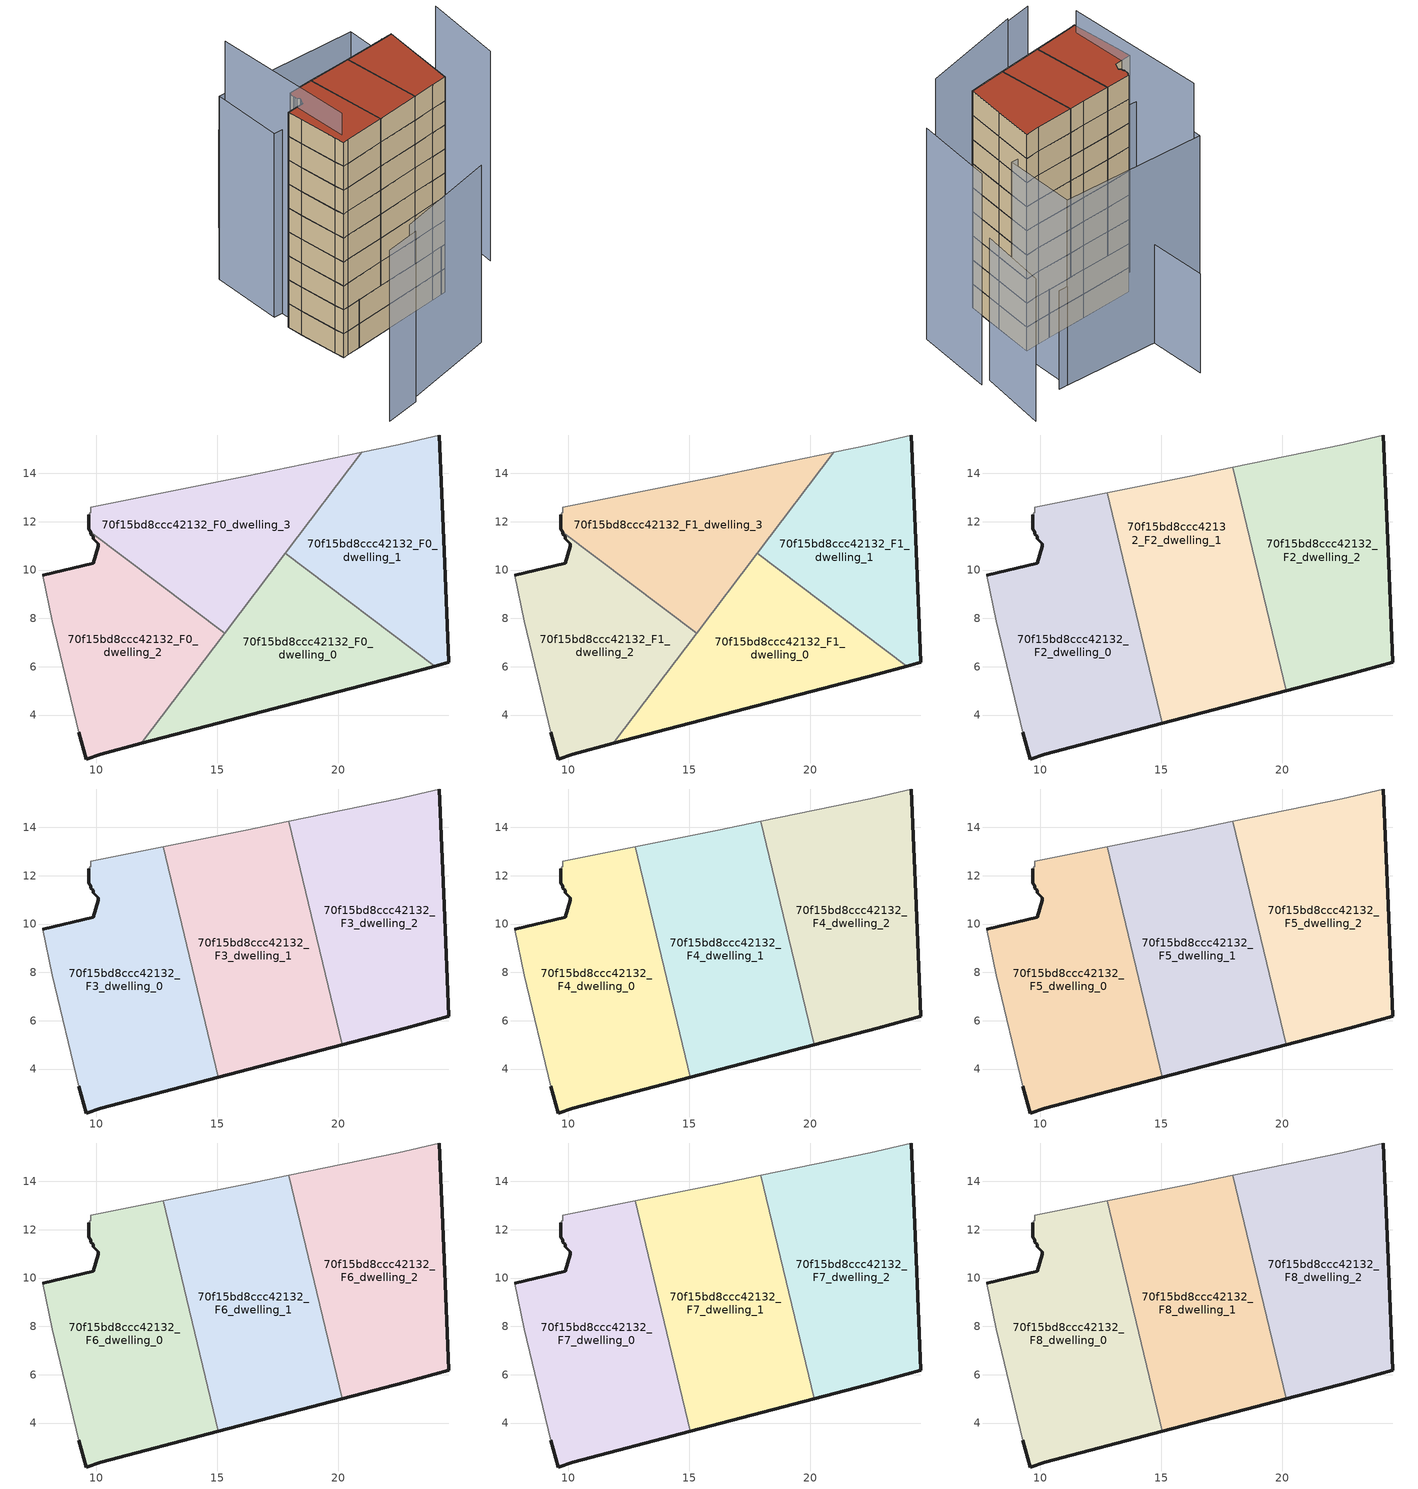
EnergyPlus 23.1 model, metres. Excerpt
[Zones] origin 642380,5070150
70f15bd8ccc42132_F0_dwelling_0
 floor ground (EU_floor_Construction): 22.78,5.68 24,6.02 17.81,10.69 11.86,2.82 z0
 wall outside (EU_wall_Construction): 24,6.02 22.78,5.68 11.86,2.82 z0:3
 wall to 70f15bd8ccc42132_F0_dwelling_1 (EU_wall_Construction): 17.81,10.69 24,6.02 z0:3
 wall to 70f15bd8ccc42132_F0_dwelling_2 (EU_wall_Construction): 11.86,2.82 15.3,7.38 z0:3
 wall to 70f15bd8ccc42132_F0_dwelling_3 (EU_wall_Construction): 15.3,7.38 17.81,10.69 z0:3
70f15bd8ccc42132_F0_dwelling_1
 floor ground (EU_floor_Construction): 24.58,6.18 24.38,10.78 24.18,15.59 22.48,15.19 20.96,14.87 17.81,10.69 24,6.02 z0
 wall outside (EU_wall_Construction): 24.18,15.59 24.38,10.78 24.58,6.18 24,6.02 z0:3
 wall adiabatic (EU_wall_Construction): 20.96,14.87 22.48,15.19 24.18,15.59 z0:3
 wall to 70f15bd8ccc42132_F0_dwelling_3 (EU_wall_Construction): 17.81,10.69 20.96,14.87 z0:3
70f15bd8ccc42132_F0_dwelling_2
 floor ground (EU_floor_Construction): 11.86,2.82 15.3,7.38 9.77,11.55 9.77,11.49 9.87,11.39 9.87,11.29 10.07,11.09 10.07,10.99 9.87,10.29 7.77,9.79 8.17,7.88 9.27,3.28 9.57,2.18 10.17,2.38 z0
 wall outside (EU_wall_Construction): 7.77,9.79 9.87,10.29 10.07,10.99 10.07,11.09 9.87,11.29 9.87,11.39 9.77,11.49 9.77,11.55 / 11.86,2.82 10.17,2.38 9.57,2.18 9.27,3.28 z0:3
 wall adiabatic (EU_wall_Construction): 9.27,3.28 8.17,7.88 7.77,9.79 z0:3
 wall to 70f15bd8ccc42132_F0_dwelling_3 (EU_wall_Construction): 9.77,11.55 15.3,7.38 z0:3
70f15bd8ccc42132_F0_dwelling_3
 floor ground (EU_floor_Construction): 15.3,7.38 20.96,14.87 16.18,13.89 9.77,12.59 9.77,12.39 9.67,12.29 9.67,11.69 9.77,11.59 9.77,11.55 z0
 wall outside (EU_wall_Construction): 9.77,11.55 9.77,11.59 9.67,11.69 9.67,12.29 z0:3
 wall adiabatic (EU_wall_Construction): 9.67,12.29 9.77,12.39 9.77,12.59 16.18,13.89 20.96,14.87 z0:3
70f15bd8ccc42132_F1_dwelling_0
 floor to 70f15bd8ccc42132_F0_dwelling_0 (EU_floor_Construction): 22.78,5.68 24,6.02 17.81,10.69 11.86,2.82 z3
 wall outside (EU_wall_Construction): 24,6.02 22.78,5.68 11.86,2.82 z3:6
 wall to 70f15bd8ccc42132_F1_dwelling_1 (EU_wall_Construction): 17.81,10.69 24,6.02 z3:6
 wall to 70f15bd8ccc42132_F1_dwelling_2 (EU_wall_Construction): 11.86,2.82 15.3,7.38 z3:6
 wall to 70f15bd8ccc42132_F1_dwelling_3 (EU_wall_Construction): 15.3,7.38 17.81,10.69 z3:6
70f15bd8ccc42132_F1_dwelling_1
 floor to 70f15bd8ccc42132_F0_dwelling_1 (EU_floor_Construction): 24.58,6.18 24.38,10.78 24.18,15.59 22.48,15.19 20.96,14.87 17.81,10.69 24,6.02 z3
 wall outside (EU_wall_Construction): 24.18,15.59 24.38,10.78 24.58,6.18 24,6.02 z3:6
 wall adiabatic (EU_wall_Construction): 20.96,14.87 22.48,15.19 24.18,15.59 z3:6
 wall to 70f15bd8ccc42132_F1_dwelling_3 (EU_wall_Construction): 17.81,10.69 20.96,14.87 z3:6
70f15bd8ccc42132_F1_dwelling_2
 floor to 70f15bd8ccc42132_F0_dwelling_2 (EU_floor_Construction): 11.86,2.82 15.3,7.38 9.77,11.55 9.77,11.49 9.87,11.39 9.87,11.29 10.07,11.09 10.07,10.99 9.87,10.29 7.77,9.79 8.17,7.88 9.27,3.28 9.57,2.18 10.17,2.38 z3
 wall outside (EU_wall_Construction): 7.77,9.79 9.87,10.29 10.07,10.99 10.07,11.09 9.87,11.29 9.87,11.39 9.77,11.49 9.77,11.55 / 11.86,2.82 10.17,2.38 9.57,2.18 9.27,3.28 z3:6
 wall adiabatic (EU_wall_Construction): 9.27,3.28 8.17,7.88 7.77,9.79 z3:6
 wall to 70f15bd8ccc42132_F1_dwelling_3 (EU_wall_Construction): 9.77,11.55 15.3,7.38 z3:6
70f15bd8ccc42132_F1_dwelling_3
 floor to 70f15bd8ccc42132_F0_dwelling_3 (EU_floor_Construction): 15.3,7.38 20.96,14.87 16.18,13.89 9.77,12.59 9.77,12.39 9.67,12.29 9.67,11.69 9.77,11.59 9.77,11.55 z3
 wall outside (EU_wall_Construction): 9.77,11.55 9.77,11.59 9.67,11.69 9.67,12.29 z3:6
 wall adiabatic (EU_wall_Construction): 9.67,12.29 9.77,12.39 9.77,12.59 16.18,13.89 20.96,14.87 z3:6
70f15bd8ccc42132_F2_dwelling_0
 floor to 70f15bd8ccc42132_F1_dwelling_2 (EU_floor_Construction): 11.86,2.82 14.43,6.23 13.91,8.43 9.77,11.55 9.77,11.49 9.87,11.39 9.87,11.29 10.07,11.09 10.07,10.99 9.87,10.29 7.77,9.79 8.17,7.88 9.27,3.28 9.57,2.18 10.17,2.38 z6
 floor to 70f15bd8ccc42132_F1_dwelling_0 (EU_floor_Construction): 15.05,3.66 14.43,6.23 11.86,2.82 z6
 floor to 70f15bd8ccc42132_F1_dwelling_3 (EU_floor_Construction): 13.91,8.43 12.77,13.2 9.77,12.59 9.77,12.39 9.67,12.29 9.67,11.69 9.77,11.59 9.77,11.55 z6
 wall outside (EU_wall_Construction): 7.77,9.79 9.87,10.29 10.07,10.99 10.07,11.09 9.87,11.29 9.87,11.39 9.77,11.49 9.77,11.59 9.67,11.69 9.67,12.29 / 15.05,3.66 10.17,2.38 9.57,2.18 9.27,3.28 z6:9
 wall adiabatic (EU_wall_Construction): 9.27,3.28 8.17,7.88 7.77,9.79 / 9.67,12.29 9.77,12.39 9.77,12.59 12.77,13.2 z6:9
 wall to 70f15bd8ccc42132_F2_dwelling_1 (EU_wall_Construction): 12.77,13.2 15.05,3.66 z6:9
70f15bd8ccc42132_F2_dwelling_1
 floor to 70f15bd8ccc42132_F1_dwelling_3 (EU_floor_Construction): 15.3,7.38 18.57,11.7 17.96,14.25 16.18,13.89 12.77,13.2 13.91,8.43 z6
 floor to 70f15bd8ccc42132_F1_dwelling_2 (EU_floor_Construction): 14.43,6.23 15.3,7.38 13.91,8.43 z6
 floor to 70f15bd8ccc42132_F1_dwelling_1 (EU_floor_Construction): 19.03,9.77 18.57,11.7 17.81,10.69 z6
 floor to 70f15bd8ccc42132_F1_dwelling_0 (EU_floor_Construction): 20.17,5 19.03,9.77 17.81,10.69 14.43,6.23 15.05,3.66 z6
 wall outside (EU_wall_Construction): 20.17,5 15.05,3.66 z6:9
 wall adiabatic (EU_wall_Construction): 12.77,13.2 16.18,13.89 17.96,14.25 z6:9
 wall to 70f15bd8ccc42132_F2_dwelling_2 (EU_wall_Construction): 17.96,14.25 20.17,5 z6:9
70f15bd8ccc42132_F2_dwelling_2
 floor to 70f15bd8ccc42132_F1_dwelling_1 (EU_floor_Construction): 24.58,6.18 24.38,10.78 24.18,15.59 22.48,15.19 20.96,14.87 18.57,11.7 19.03,9.77 24,6.02 z6
 floor to 70f15bd8ccc42132_F1_dwelling_3 (EU_floor_Construction): 18.57,11.7 20.96,14.87 17.96,14.25 z6
 floor to 70f15bd8ccc42132_F1_dwelling_0 (EU_floor_Construction): 24,6.02 19.03,9.77 20.17,5 22.78,5.68 z6
 wall outside (EU_wall_Construction): 24.18,15.59 24.38,10.78 24.58,6.18 22.78,5.68 20.17,5 z6:9
 wall adiabatic (EU_wall_Construction): 17.96,14.25 22.48,15.19 24.18,15.59 z6:9
70f15bd8ccc42132_F3_dwelling_0
 floor to 70f15bd8ccc42132_F2_dwelling_0 (EU_floor_Construction): 15.05,3.66 12.77,13.2 9.77,12.59 9.77,12.39 9.67,12.29 9.67,11.69 9.77,11.59 9.77,11.49 9.87,11.39 9.87,11.29 10.07,11.09 10.07,10.99 9.87,10.29 7.77,9.79 8.17,7.88 9.27,3.28 9.57,2.18 10.17,2.38 z9
 wall outside (EU_wall_Construction): 7.77,9.79 9.87,10.29 10.07,10.99 10.07,11.09 9.87,11.29 9.87,11.39 9.77,11.49 9.77,11.59 9.67,11.69 9.67,12.29 / 15.05,3.66 10.17,2.38 9.57,2.18 9.27,3.28 z9:12
 wall adiabatic (EU_wall_Construction): 9.27,3.28 8.17,7.88 7.77,9.79 / 9.67,12.29 9.77,12.39 9.77,12.59 12.77,13.2 z9:12
 wall to 70f15bd8ccc42132_F3_dwelling_1 (EU_wall_Construction): 12.77,13.2 15.05,3.66 z9:12
70f15bd8ccc42132_F3_dwelling_1
 floor to 70f15bd8ccc42132_F2_dwelling_1 (EU_floor_Construction): 20.17,5 17.96,14.25 16.18,13.89 12.77,13.2 15.05,3.66 z9
 wall outside (EU_wall_Construction): 20.17,5 15.05,3.66 z9:12
 wall adiabatic (EU_wall_Construction): 12.77,13.2 16.18,13.89 17.96,14.25 z9:12
 wall to 70f15bd8ccc42132_F3_dwelling_2 (EU_wall_Construction): 17.96,14.25 20.17,5 z9:12
70f15bd8ccc42132_F3_dwelling_2
 floor to 70f15bd8ccc42132_F2_dwelling_2 (EU_floor_Construction): 24.58,6.18 24.38,10.78 24.18,15.59 22.48,15.19 17.96,14.25 20.17,5 22.78,5.68 z9
 wall outside (EU_wall_Construction): 24.18,15.59 24.38,10.78 24.58,6.18 22.78,5.68 20.17,5 z9:12
 wall adiabatic (EU_wall_Construction): 17.96,14.25 22.48,15.19 24.18,15.59 z9:12
70f15bd8ccc42132_F4_dwelling_0
 floor to 70f15bd8ccc42132_F3_dwelling_0 (EU_floor_Construction): 15.05,3.66 12.77,13.2 9.77,12.59 9.77,12.39 9.67,12.29 9.67,11.69 9.77,11.59 9.77,11.49 9.87,11.39 9.87,11.29 10.07,11.09 10.07,10.99 9.87,10.29 7.77,9.79 8.17,7.88 9.27,3.28 9.57,2.18 10.17,2.38 z12
 wall outside (EU_wall_Construction): 7.77,9.79 9.87,10.29 10.07,10.99 10.07,11.09 9.87,11.29 9.87,11.39 9.77,11.49 9.77,11.59 9.67,11.69 9.67,12.29 / 15.05,3.66 10.17,2.38 9.57,2.18 9.27,3.28 z12:15
 wall adiabatic (EU_wall_Construction): 9.27,3.28 8.17,7.88 7.77,9.79 / 9.67,12.29 9.77,12.39 9.77,12.59 12.77,13.2 z12:15
 wall to 70f15bd8ccc42132_F4_dwelling_1 (EU_wall_Construction): 12.77,13.2 15.05,3.66 z12:15
70f15bd8ccc42132_F4_dwelling_1
 floor to 70f15bd8ccc42132_F3_dwelling_1 (EU_floor_Construction): 20.17,5 17.96,14.25 16.18,13.89 12.77,13.2 15.05,3.66 z12
 wall outside (EU_wall_Construction): 20.17,5 15.05,3.66 z12:15
 wall adiabatic (EU_wall_Construction): 12.77,13.2 16.18,13.89 17.96,14.25 z12:15
 wall to 70f15bd8ccc42132_F4_dwelling_2 (EU_wall_Construction): 17.96,14.25 20.17,5 z12:15
70f15bd8ccc42132_F4_dwelling_2
 floor to 70f15bd8ccc42132_F3_dwelling_2 (EU_floor_Construction): 24.58,6.18 24.38,10.78 24.18,15.59 22.48,15.19 17.96,14.25 20.17,5 22.78,5.68 z12
 wall outside (EU_wall_Construction): 24.18,15.59 24.38,10.78 24.58,6.18 22.78,5.68 20.17,5 z12:15
 wall adiabatic (EU_wall_Construction): 17.96,14.25 22.48,15.19 24.18,15.59 z12:15
70f15bd8ccc42132_F5_dwelling_0
 floor to 70f15bd8ccc42132_F4_dwelling_0 (EU_floor_Construction): 15.05,3.66 12.77,13.2 9.77,12.59 9.77,12.39 9.67,12.29 9.67,11.69 9.77,11.59 9.77,11.49 9.87,11.39 9.87,11.29 10.07,11.09 10.07,10.99 9.87,10.29 7.77,9.79 8.17,7.88 9.27,3.28 9.57,2.18 10.17,2.38 z15
 wall outside (EU_wall_Construction): 7.77,9.79 9.87,10.29 10.07,10.99 10.07,11.09 9.87,11.29 9.87,11.39 9.77,11.49 9.77,11.59 9.67,11.69 9.67,12.29 / 15.05,3.66 10.17,2.38 9.57,2.18 9.27,3.28 z15:18
 wall adiabatic (EU_wall_Construction): 9.27,3.28 8.17,7.88 7.77,9.79 / 9.67,12.29 9.77,12.39 9.77,12.59 12.77,13.2 z15:18
 wall to 70f15bd8ccc42132_F5_dwelling_1 (EU_wall_Construction): 12.77,13.2 15.05,3.66 z15:18
70f15bd8ccc42132_F5_dwelling_1
 floor to 70f15bd8ccc42132_F4_dwelling_1 (EU_floor_Construction): 20.17,5 17.96,14.25 16.18,13.89 12.77,13.2 15.05,3.66 z15
 wall outside (EU_wall_Construction): 20.17,5 15.05,3.66 z15:18
 wall adiabatic (EU_wall_Construction): 12.77,13.2 16.18,13.89 17.96,14.25 z15:18
 wall to 70f15bd8ccc42132_F5_dwelling_2 (EU_wall_Construction): 17.96,14.25 20.17,5 z15:18
70f15bd8ccc42132_F5_dwelling_2
 floor to 70f15bd8ccc42132_F4_dwelling_2 (EU_floor_Construction): 24.58,6.18 24.38,10.78 24.18,15.59 22.48,15.19 17.96,14.25 20.17,5 22.78,5.68 z15
 wall outside (EU_wall_Construction): 24.18,15.59 24.38,10.78 24.58,6.18 22.78,5.68 20.17,5 z15:18
 wall adiabatic (EU_wall_Construction): 17.96,14.25 22.48,15.19 24.18,15.59 z15:18
70f15bd8ccc42132_F6_dwelling_0
 floor to 70f15bd8ccc42132_F5_dwelling_0 (EU_floor_Construction): 15.05,3.66 12.77,13.2 9.77,12.59 9.77,12.39 9.67,12.29 9.67,11.69 9.77,11.59 9.77,11.49 9.87,11.39 9.87,11.29 10.07,11.09 10.07,10.99 9.87,10.29 7.77,9.79 8.17,7.88 9.27,3.28 9.57,2.18 10.17,2.38 z18
 wall outside (EU_wall_Construction): 7.77,9.79 9.87,10.29 10.07,10.99 10.07,11.09 9.87,11.29 9.87,11.39 9.77,11.49 9.77,11.59 9.67,11.69 9.67,12.29 / 15.05,3.66 10.17,2.38 9.57,2.18 9.27,3.28 z18:21
 wall adiabatic (EU_wall_Construction): 9.27,3.28 8.17,7.88 7.77,9.79 / 9.67,12.29 9.77,12.39 9.77,12.59 12.77,13.2 z18:21
 wall to 70f15bd8ccc42132_F6_dwelling_1 (EU_wall_Construction): 12.77,13.2 15.05,3.66 z18:21
70f15bd8ccc42132_F6_dwelling_1
 floor to 70f15bd8ccc42132_F5_dwelling_1 (EU_floor_Construction): 20.17,5 17.96,14.25 16.18,13.89 12.77,13.2 15.05,3.66 z18
 wall outside (EU_wall_Construction): 20.17,5 15.05,3.66 z18:21
 wall adiabatic (EU_wall_Construction): 12.77,13.2 16.18,13.89 17.96,14.25 z18:21
 wall to 70f15bd8ccc42132_F6_dwelling_2 (EU_wall_Construction): 17.96,14.25 20.17,5 z18:21
70f15bd8ccc42132_F6_dwelling_2
 floor to 70f15bd8ccc42132_F5_dwelling_2 (EU_floor_Construction): 24.58,6.18 24.38,10.78 24.18,15.59 22.48,15.19 17.96,14.25 20.17,5 22.78,5.68 z18
 wall outside (EU_wall_Construction): 24.18,15.59 24.38,10.78 24.58,6.18 22.78,5.68 20.17,5 z18:21
 wall adiabatic (EU_wall_Construction): 17.96,14.25 22.48,15.19 24.18,15.59 z18:21
70f15bd8ccc42132_F7_dwelling_0
 floor to 70f15bd8ccc42132_F6_dwelling_0 (EU_floor_Construction): 15.05,3.66 12.77,13.2 9.77,12.59 9.77,12.39 9.67,12.29 9.67,11.69 9.77,11.59 9.77,11.49 9.87,11.39 9.87,11.29 10.07,11.09 10.07,10.99 9.87,10.29 7.77,9.79 8.17,7.88 9.27,3.28 9.57,2.18 10.17,2.38 z21
 wall outside (EU_wall_Construction): 7.77,9.79 9.87,10.29 10.07,10.99 10.07,11.09 9.87,11.29 9.87,11.39 9.77,11.49 9.77,11.59 9.67,11.69 9.67,12.29 / 15.05,3.66 10.17,2.38 9.57,2.18 9.27,3.28 z21:24
 wall adiabatic (EU_wall_Construction): 9.27,3.28 8.17,7.88 7.77,9.79 / 9.67,12.29 9.77,12.39 9.77,12.59 12.77,13.2 z21:24
 wall to 70f15bd8ccc42132_F7_dwelling_1 (EU_wall_Construction): 12.77,13.2 15.05,3.66 z21:24
70f15bd8ccc42132_F7_dwelling_1
 floor to 70f15bd8ccc42132_F6_dwelling_1 (EU_floor_Construction): 20.17,5 17.96,14.25 16.18,13.89 12.77,13.2 15.05,3.66 z21
 wall outside (EU_wall_Construction): 20.17,5 15.05,3.66 z21:24
 wall adiabatic (EU_wall_Construction): 12.77,13.2 16.18,13.89 17.96,14.25 z21:24
 wall to 70f15bd8ccc42132_F7_dwelling_2 (EU_wall_Construction): 17.96,14.25 20.17,5 z21:24
70f15bd8ccc42132_F7_dwelling_2
 floor to 70f15bd8ccc42132_F6_dwelling_2 (EU_floor_Construction): 24.58,6.18 24.38,10.78 24.18,15.59 22.48,15.19 17.96,14.25 20.17,5 22.78,5.68 z21
 wall outside (EU_wall_Construction): 24.18,15.59 24.38,10.78 24.58,6.18 22.78,5.68 20.17,5 z21:24
 wall adiabatic (EU_wall_Construction): 17.96,14.25 22.48,15.19 24.18,15.59 z21:24
70f15bd8ccc42132_F8_dwelling_0
 floor to 70f15bd8ccc42132_F7_dwelling_0 (EU_floor_Construction): 15.05,3.66 12.77,13.2 9.77,12.59 9.77,12.39 9.67,12.29 9.67,11.69 9.77,11.59 9.77,11.49 9.87,11.39 9.87,11.29 10.07,11.09 10.07,10.99 9.87,10.29 7.77,9.79 8.17,7.88 9.27,3.28 9.57,2.18 10.17,2.38 z24
 wall outside (EU_wall_Construction): 7.77,9.79 9.87,10.29 10.07,10.99 10.07,11.09 9.87,11.29 9.87,11.39 9.77,11.49 9.77,11.59 9.67,11.69 9.67,12.29 / 15.05,3.66 10.17,2.38 9.57,2.18 9.27,3.28 z24:27
 wall adiabatic (EU_wall_Construction): 9.27,3.28 8.17,7.88 7.77,9.79 / 9.67,12.29 9.77,12.39 9.77,12.59 12.77,13.2 z24:27
 wall to 70f15bd8ccc42132_F8_dwelling_1 (EU_wall_Construction): 12.77,13.2 15.05,3.66 z24:27
 roof outside (EU_roof_Construction): 12.77,13.2 15.05,3.66 10.17,2.38 9.57,2.18 9.27,3.28 8.17,7.88 7.77,9.79 9.87,10.29 10.07,10.99 10.07,11.09 9.87,11.29 9.87,11.39 9.77,11.49 9.77,11.59 9.67,11.69 9.67,12.29 9.77,12.39 9.77,12.59 z27
70f15bd8ccc42132_F8_dwelling_1
 floor to 70f15bd8ccc42132_F7_dwelling_1 (EU_floor_Construction): 20.17,5 17.96,14.25 16.18,13.89 12.77,13.2 15.05,3.66 z24
 wall outside (EU_wall_Construction): 20.17,5 15.05,3.66 z24:27
 wall adiabatic (EU_wall_Construction): 12.77,13.2 16.18,13.89 17.96,14.25 z24:27
 wall to 70f15bd8ccc42132_F8_dwelling_2 (EU_wall_Construction): 17.96,14.25 20.17,5 z24:27
 roof outside (EU_roof_Construction): 17.96,14.25 20.17,5 15.05,3.66 12.77,13.2 16.18,13.89 z27
70f15bd8ccc42132_F8_dwelling_2
 floor to 70f15bd8ccc42132_F7_dwelling_2 (EU_floor_Construction): 24.58,6.18 24.38,10.78 24.18,15.59 22.48,15.19 17.96,14.25 20.17,5 22.78,5.68 z24
 wall outside (EU_wall_Construction): 24.18,15.59 24.38,10.78 24.58,6.18 22.78,5.68 20.17,5 z24:27
 wall adiabatic (EU_wall_Construction): 17.96,14.25 22.48,15.19 24.18,15.59 z24:27
 roof outside (EU_roof_Construction): 24.18,15.59 24.38,10.78 24.58,6.18 22.78,5.68 20.17,5 17.96,14.25 22.48,15.19 z27
shading: 10.93,-8.02 22.82,-3.27 z0:22.2; 7.37,-9.72 11.47,-8.32 z0:21.4; 7.17,20.59 10.16,3.44 z0:29.7; 31.49,8.28 31.18,17.99 z0:26.3; 6.55,20.72 23.99,22.79 / 23.99,22.79 25.01,14.16 / 25.01,14.16 7.57,12.09 / 7.57,12.09 6.55,20.72 z0:23; 30.09,17.79 30.09,26.29 z0:17.7; 25.06,22.95 12.59,21.1 / 12.59,21.1 11.51,28.39 z0:12.3
[Building]
EU S2 Campaign: North Axis=0; Terrain=City; Solar Distribution=FullExterior
[Site:Location]
Lyon-Bron: Latitude=45.75; Longitude=5; Time Zone=1; Elevation=198
[SizingPeriod:WeatherFileDays]
AnnualSizingPeriod: Begin Month=1; Begin Day of Month=1; End Month=12; End Day of Month=31; Day of Week for Start Day=Monday; Use Weather File Daylight Saving Period=No; Use Weather File Rain and Snow Indicators=No
[MATERIAL]
EU_InternalMass_Material: Roughness=MediumRough; Thickness=0.1; Conductivity=1; Density=1800; Specific Heat=900; Thermal Absorptance=0.9; Solar Absorptance=0.7; Visible Absorptance=0.7
[MATERIAL:NOMASS] Roughness=MediumRough; Thermal Absorptance=0.9; Solar Absorptance=0.7; Visible Absorptance=0.7
Name | Thermal Resistance
EU_wall_NoMass | 0.776494
EU_roof_NoMass | 0.486893
EU_floor_NoMass | 0.421597
[CONSTRUCTION]
EU_wall_Construction: EU_wall_NoMass
EU_roof_Construction: EU_roof_NoMass
EU_floor_Construction: EU_floor_NoMass
EU_InternalMass_Construction: EU_InternalMass_Material
[ZONE] Type=1; Multiplier=1; Ceiling Height=autocalculate; Floor Area=autocalculate; Part of Total Floor Area=Yes
Name | Volume
70f15bd8ccc42132_F0_dwelling_0; 70f15bd8ccc42132_F1_dwelling_0; 70f15bd8ccc42132_F0_dwelling_1; 70f15bd8ccc42132_F1_dwelling_1 | 115.107
70f15bd8ccc42132_F2_dwelling_0; 70f15bd8ccc42132_F3_dwelling_0; 70f15bd8ccc42132_F4_dwelling_0; 70f15bd8ccc42132_F5_dwelling_0; 70f15bd8ccc42132_F6_dwelling_0; 70f15bd8ccc42132_F7_dwelling_0; 70f15bd8ccc42132_F8_dwelling_0 | 153.469
70f15bd8ccc42132_F2_dwelling_1; 70f15bd8ccc42132_F3_dwelling_1; 70f15bd8ccc42132_F4_dwelling_1; 70f15bd8ccc42132_F5_dwelling_1; 70f15bd8ccc42132_F6_dwelling_1; 70f15bd8ccc42132_F7_dwelling_1; 70f15bd8ccc42132_F8_dwelling_1 | 153.466
70f15bd8ccc42132_F0_dwelling_2; 70f15bd8ccc42132_F1_dwelling_2 | 115.108
70f15bd8ccc42132_F2_dwelling_2; 70f15bd8ccc42132_F3_dwelling_2; 70f15bd8ccc42132_F4_dwelling_2; 70f15bd8ccc42132_F5_dwelling_2; 70f15bd8ccc42132_F6_dwelling_2; 70f15bd8ccc42132_F7_dwelling_2; 70f15bd8ccc42132_F8_dwelling_2 | 153.473
70f15bd8ccc42132_F0_dwelling_3; 70f15bd8ccc42132_F1_dwelling_3 | 115.104
[INTERNALMASS] Construction=EU_InternalMass_Construction
Name | Zone or ZoneList | Surface Area
70f15bd8ccc42132_F0_dwelling_0_EU_InternalMass | 70f15bd8ccc42132_F0_dwelling_0 | 38.3693
70f15bd8ccc42132_F0_dwelling_1_EU_InternalMass | 70f15bd8ccc42132_F0_dwelling_1 | 38.3688
70f15bd8ccc42132_F0_dwelling_2_EU_InternalMass | 70f15bd8ccc42132_F0_dwelling_2 | 38.3693
70f15bd8ccc42132_F0_dwelling_3_EU_InternalMass | 70f15bd8ccc42132_F0_dwelling_3 | 38.3681
70f15bd8ccc42132_F1_dwelling_0_EU_InternalMass | 70f15bd8ccc42132_F1_dwelling_0 | 38.3693
70f15bd8ccc42132_F1_dwelling_1_EU_InternalMass | 70f15bd8ccc42132_F1_dwelling_1 | 38.3688
70f15bd8ccc42132_F1_dwelling_2_EU_InternalMass | 70f15bd8ccc42132_F1_dwelling_2 | 38.3693
70f15bd8ccc42132_F1_dwelling_3_EU_InternalMass | 70f15bd8ccc42132_F1_dwelling_3 | 38.3681
70f15bd8ccc42132_F2_dwelling_0_EU_InternalMass | 70f15bd8ccc42132_F2_dwelling_0 | 51.1561
70f15bd8ccc42132_F2_dwelling_1_EU_InternalMass | 70f15bd8ccc42132_F2_dwelling_1 | 51.1556
70f15bd8ccc42132_F2_dwelling_2_EU_InternalMass | 70f15bd8ccc42132_F2_dwelling_2 | 51.1575
70f15bd8ccc42132_F3_dwelling_0_EU_InternalMass | 70f15bd8ccc42132_F3_dwelling_0 | 51.1561
70f15bd8ccc42132_F3_dwelling_1_EU_InternalMass | 70f15bd8ccc42132_F3_dwelling_1 | 51.1556
70f15bd8ccc42132_F3_dwelling_2_EU_InternalMass | 70f15bd8ccc42132_F3_dwelling_2 | 51.1575
70f15bd8ccc42132_F4_dwelling_0_EU_InternalMass | 70f15bd8ccc42132_F4_dwelling_0 | 51.1561
70f15bd8ccc42132_F4_dwelling_1_EU_InternalMass | 70f15bd8ccc42132_F4_dwelling_1 | 51.1556
70f15bd8ccc42132_F4_dwelling_2_EU_InternalMass | 70f15bd8ccc42132_F4_dwelling_2 | 51.1575
70f15bd8ccc42132_F5_dwelling_0_EU_InternalMass | 70f15bd8ccc42132_F5_dwelling_0 | 51.1561
70f15bd8ccc42132_F5_dwelling_1_EU_InternalMass | 70f15bd8ccc42132_F5_dwelling_1 | 51.1556
70f15bd8ccc42132_F5_dwelling_2_EU_InternalMass | 70f15bd8ccc42132_F5_dwelling_2 | 51.1575
70f15bd8ccc42132_F6_dwelling_0_EU_InternalMass | 70f15bd8ccc42132_F6_dwelling_0 | 51.1561
70f15bd8ccc42132_F6_dwelling_1_EU_InternalMass | 70f15bd8ccc42132_F6_dwelling_1 | 51.1556
70f15bd8ccc42132_F6_dwelling_2_EU_InternalMass | 70f15bd8ccc42132_F6_dwelling_2 | 51.1575
70f15bd8ccc42132_F7_dwelling_0_EU_InternalMass | 70f15bd8ccc42132_F7_dwelling_0 | 51.1561
70f15bd8ccc42132_F7_dwelling_1_EU_InternalMass | 70f15bd8ccc42132_F7_dwelling_1 | 51.1556
70f15bd8ccc42132_F7_dwelling_2_EU_InternalMass | 70f15bd8ccc42132_F7_dwelling_2 | 51.1575
70f15bd8ccc42132_F8_dwelling_0_EU_InternalMass | 70f15bd8ccc42132_F8_dwelling_0 | 51.1561
70f15bd8ccc42132_F8_dwelling_1_EU_InternalMass | 70f15bd8ccc42132_F8_dwelling_1 | 51.1556
70f15bd8ccc42132_F8_dwelling_2_EU_InternalMass | 70f15bd8ccc42132_F8_dwelling_2 | 51.1575
[OTHEREQUIPMENT] Fuel Type=Electricity; Design Level Calculation Method=Watts/Area; Power per Zone Floor Area=1; Fraction Latent=0; Fraction Radiant=0; Fraction Lost=0; Carbon Dioxide Generation Rate=0; EndUse Subcategory=EU_Step8_InternalGains
Name | Zone or ZoneList or Space or SpaceList | Schedule
EU_Step8_InternalGain_70f15bd8ccc42132_F0_dwelling_0_f000 | 70f15bd8ccc42132_F0_dwelling_0 | EU_Step8_GainSchedule_70f15bd8ccc42132_F0_dwelling_0_f000
EU_Step8_InternalGain_70f15bd8ccc42132_F0_dwelling_1_f000 | 70f15bd8ccc42132_F0_dwelling_1 | EU_Step8_GainSchedule_70f15bd8ccc42132_F0_dwelling_1_f000
EU_Step8_InternalGain_70f15bd8ccc42132_F0_dwelling_2_f000 | 70f15bd8ccc42132_F0_dwelling_2 | EU_Step8_GainSchedule_70f15bd8ccc42132_F0_dwelling_2_f000
EU_Step8_InternalGain_70f15bd8ccc42132_F0_dwelling_3_f000 | 70f15bd8ccc42132_F0_dwelling_3 | EU_Step8_GainSchedule_70f15bd8ccc42132_F0_dwelling_3_f000
EU_Step8_InternalGain_70f15bd8ccc42132_F1_dwelling_0_f000 | 70f15bd8ccc42132_F1_dwelling_0 | EU_Step8_GainSchedule_70f15bd8ccc42132_F1_dwelling_0_f000
EU_Step8_InternalGain_70f15bd8ccc42132_F1_dwelling_1_f000 | 70f15bd8ccc42132_F1_dwelling_1 | EU_Step8_GainSchedule_70f15bd8ccc42132_F1_dwelling_1_f000
EU_Step8_InternalGain_70f15bd8ccc42132_F1_dwelling_2_f000 | 70f15bd8ccc42132_F1_dwelling_2 | EU_Step8_GainSchedule_70f15bd8ccc42132_F1_dwelling_2_f000
EU_Step8_InternalGain_70f15bd8ccc42132_F1_dwelling_3_f000 | 70f15bd8ccc42132_F1_dwelling_3 | EU_Step8_GainSchedule_70f15bd8ccc42132_F1_dwelling_3_f000
EU_Step8_InternalGain_70f15bd8ccc42132_F2_dwelling_0_f000 | 70f15bd8ccc42132_F2_dwelling_0 | EU_Step8_GainSchedule_70f15bd8ccc42132_F2_dwelling_0_f000
EU_Step8_InternalGain_70f15bd8ccc42132_F2_dwelling_1_f000 | 70f15bd8ccc42132_F2_dwelling_1 | EU_Step8_GainSchedule_70f15bd8ccc42132_F2_dwelling_1_f000
EU_Step8_InternalGain_70f15bd8ccc42132_F2_dwelling_2_f000 | 70f15bd8ccc42132_F2_dwelling_2 | EU_Step8_GainSchedule_70f15bd8ccc42132_F2_dwelling_2_f000
EU_Step8_InternalGain_70f15bd8ccc42132_F3_dwelling_0_f000 | 70f15bd8ccc42132_F3_dwelling_0 | EU_Step8_GainSchedule_70f15bd8ccc42132_F3_dwelling_0_f000
EU_Step8_InternalGain_70f15bd8ccc42132_F3_dwelling_1_f000 | 70f15bd8ccc42132_F3_dwelling_1 | EU_Step8_GainSchedule_70f15bd8ccc42132_F3_dwelling_1_f000
EU_Step8_InternalGain_70f15bd8ccc42132_F3_dwelling_2_f000 | 70f15bd8ccc42132_F3_dwelling_2 | EU_Step8_GainSchedule_70f15bd8ccc42132_F3_dwelling_2_f000
EU_Step8_InternalGain_70f15bd8ccc42132_F4_dwelling_0_f000 | 70f15bd8ccc42132_F4_dwelling_0 | EU_Step8_GainSchedule_70f15bd8ccc42132_F4_dwelling_0_f000
EU_Step8_InternalGain_70f15bd8ccc42132_F4_dwelling_1_f000 | 70f15bd8ccc42132_F4_dwelling_1 | EU_Step8_GainSchedule_70f15bd8ccc42132_F4_dwelling_1_f000
EU_Step8_InternalGain_70f15bd8ccc42132_F4_dwelling_2_f000 | 70f15bd8ccc42132_F4_dwelling_2 | EU_Step8_GainSchedule_70f15bd8ccc42132_F4_dwelling_2_f000
EU_Step8_InternalGain_70f15bd8ccc42132_F5_dwelling_0_f000 | 70f15bd8ccc42132_F5_dwelling_0 | EU_Step8_GainSchedule_70f15bd8ccc42132_F5_dwelling_0_f000
EU_Step8_InternalGain_70f15bd8ccc42132_F5_dwelling_1_f000 | 70f15bd8ccc42132_F5_dwelling_1 | EU_Step8_GainSchedule_70f15bd8ccc42132_F5_dwelling_1_f000
EU_Step8_InternalGain_70f15bd8ccc42132_F5_dwelling_2_f000 | 70f15bd8ccc42132_F5_dwelling_2 | EU_Step8_GainSchedule_70f15bd8ccc42132_F5_dwelling_2_f000
EU_Step8_InternalGain_70f15bd8ccc42132_F6_dwelling_0_f000 | 70f15bd8ccc42132_F6_dwelling_0 | EU_Step8_GainSchedule_70f15bd8ccc42132_F6_dwelling_0_f000
EU_Step8_InternalGain_70f15bd8ccc42132_F6_dwelling_1_f000 | 70f15bd8ccc42132_F6_dwelling_1 | EU_Step8_GainSchedule_70f15bd8ccc42132_F6_dwelling_1_f000
EU_Step8_InternalGain_70f15bd8ccc42132_F6_dwelling_2_f000 | 70f15bd8ccc42132_F6_dwelling_2 | EU_Step8_GainSchedule_70f15bd8ccc42132_F6_dwelling_2_f000
EU_Step8_InternalGain_70f15bd8ccc42132_F7_dwelling_0_f000 | 70f15bd8ccc42132_F7_dwelling_0 | EU_Step8_GainSchedule_70f15bd8ccc42132_F7_dwelling_0_f000
EU_Step8_InternalGain_70f15bd8ccc42132_F7_dwelling_1_f000 | 70f15bd8ccc42132_F7_dwelling_1 | EU_Step8_GainSchedule_70f15bd8ccc42132_F7_dwelling_1_f000
EU_Step8_InternalGain_70f15bd8ccc42132_F7_dwelling_2_f000 | 70f15bd8ccc42132_F7_dwelling_2 | EU_Step8_GainSchedule_70f15bd8ccc42132_F7_dwelling_2_f000
EU_Step8_InternalGain_70f15bd8ccc42132_F8_dwelling_0_f000 | 70f15bd8ccc42132_F8_dwelling_0 | EU_Step8_GainSchedule_70f15bd8ccc42132_F8_dwelling_0_f000
EU_Step8_InternalGain_70f15bd8ccc42132_F8_dwelling_1_f000 | 70f15bd8ccc42132_F8_dwelling_1 | EU_Step8_GainSchedule_70f15bd8ccc42132_F8_dwelling_1_f000
EU_Step8_InternalGain_70f15bd8ccc42132_F8_dwelling_2_f000 | 70f15bd8ccc42132_F8_dwelling_2 | EU_Step8_GainSchedule_70f15bd8ccc42132_F8_dwelling_2_f000
[ZONEVENTILATION:DESIGNFLOWRATE] Schedule=EU_AlwaysOn; Design Flow Rate Calculation Method=AirChanges/Hour; Air Changes per Hour=0.693814; Ventilation Type=Natural; Fan Pressure Rise=0; Fan Total Efficiency=1; Constant Term Coefficient=1; Temperature Term Coefficient=0; Velocity Term Coefficient=0; Velocity Squared Term Coefficient=0; Minimum Indoor Temperature=-100; Maximum Indoor Temperature=100; Delta Temperature=-100; Minimum Outdoor Temperature=-100; Maximum Outdoor Temperature=100; Maximum Wind Speed=40
Name | Zone or ZoneList or Space or SpaceList
EU_ConstantAir_70f15bd8ccc42132_F0_dwelling_0 | 70f15bd8ccc42132_F0_dwelling_0
EU_ConstantAir_70f15bd8ccc42132_F0_dwelling_1 | 70f15bd8ccc42132_F0_dwelling_1
EU_ConstantAir_70f15bd8ccc42132_F0_dwelling_2 | 70f15bd8ccc42132_F0_dwelling_2
EU_ConstantAir_70f15bd8ccc42132_F0_dwelling_3 | 70f15bd8ccc42132_F0_dwelling_3
EU_ConstantAir_70f15bd8ccc42132_F1_dwelling_0 | 70f15bd8ccc42132_F1_dwelling_0
EU_ConstantAir_70f15bd8ccc42132_F1_dwelling_1 | 70f15bd8ccc42132_F1_dwelling_1
EU_ConstantAir_70f15bd8ccc42132_F1_dwelling_2 | 70f15bd8ccc42132_F1_dwelling_2
EU_ConstantAir_70f15bd8ccc42132_F1_dwelling_3 | 70f15bd8ccc42132_F1_dwelling_3
EU_ConstantAir_70f15bd8ccc42132_F2_dwelling_0 | 70f15bd8ccc42132_F2_dwelling_0
EU_ConstantAir_70f15bd8ccc42132_F2_dwelling_1 | 70f15bd8ccc42132_F2_dwelling_1
EU_ConstantAir_70f15bd8ccc42132_F2_dwelling_2 | 70f15bd8ccc42132_F2_dwelling_2
EU_ConstantAir_70f15bd8ccc42132_F3_dwelling_0 | 70f15bd8ccc42132_F3_dwelling_0
EU_ConstantAir_70f15bd8ccc42132_F3_dwelling_1 | 70f15bd8ccc42132_F3_dwelling_1
EU_ConstantAir_70f15bd8ccc42132_F3_dwelling_2 | 70f15bd8ccc42132_F3_dwelling_2
EU_ConstantAir_70f15bd8ccc42132_F4_dwelling_0 | 70f15bd8ccc42132_F4_dwelling_0
EU_ConstantAir_70f15bd8ccc42132_F4_dwelling_1 | 70f15bd8ccc42132_F4_dwelling_1
EU_ConstantAir_70f15bd8ccc42132_F4_dwelling_2 | 70f15bd8ccc42132_F4_dwelling_2
EU_ConstantAir_70f15bd8ccc42132_F5_dwelling_0 | 70f15bd8ccc42132_F5_dwelling_0
EU_ConstantAir_70f15bd8ccc42132_F5_dwelling_1 | 70f15bd8ccc42132_F5_dwelling_1
EU_ConstantAir_70f15bd8ccc42132_F5_dwelling_2 | 70f15bd8ccc42132_F5_dwelling_2
EU_ConstantAir_70f15bd8ccc42132_F6_dwelling_0 | 70f15bd8ccc42132_F6_dwelling_0
EU_ConstantAir_70f15bd8ccc42132_F6_dwelling_1 | 70f15bd8ccc42132_F6_dwelling_1
EU_ConstantAir_70f15bd8ccc42132_F6_dwelling_2 | 70f15bd8ccc42132_F6_dwelling_2
EU_ConstantAir_70f15bd8ccc42132_F7_dwelling_0 | 70f15bd8ccc42132_F7_dwelling_0
EU_ConstantAir_70f15bd8ccc42132_F7_dwelling_1 | 70f15bd8ccc42132_F7_dwelling_1
EU_ConstantAir_70f15bd8ccc42132_F7_dwelling_2 | 70f15bd8ccc42132_F7_dwelling_2
EU_ConstantAir_70f15bd8ccc42132_F8_dwelling_0 | 70f15bd8ccc42132_F8_dwelling_0
EU_ConstantAir_70f15bd8ccc42132_F8_dwelling_1 | 70f15bd8ccc42132_F8_dwelling_1
EU_ConstantAir_70f15bd8ccc42132_F8_dwelling_2 | 70f15bd8ccc42132_F8_dwelling_2
[HVACTEMPLATE:THERMOSTAT] Constant Heating Setpoint=20; Constant Cooling Setpoint=50
EU_HeatOnly_70f15bd8ccc42132_F0_dwelling_0; EU_HeatOnly_70f15bd8ccc42132_F0_dwelling_1; EU_HeatOnly_70f15bd8ccc42132_F0_dwelling_2; EU_HeatOnly_70f15bd8ccc42132_F0_dwelling_3; EU_HeatOnly_70f15bd8ccc42132_F1_dwelling_0; EU_HeatOnly_70f15bd8ccc42132_F1_dwelling_1; EU_HeatOnly_70f15bd8ccc42132_F1_dwelling_2; EU_HeatOnly_70f15bd8ccc42132_F1_dwelling_3; EU_HeatOnly_70f15bd8ccc42132_F2_dwelling_0; EU_HeatOnly_70f15bd8ccc42132_F2_dwelling_1; EU_HeatOnly_70f15bd8ccc42132_F2_dwelling_2; EU_HeatOnly_70f15bd8ccc42132_F3_dwelling_0; EU_HeatOnly_70f15bd8ccc42132_F3_dwelling_1; EU_HeatOnly_70f15bd8ccc42132_F3_dwelling_2; EU_HeatOnly_70f15bd8ccc42132_F4_dwelling_0; EU_HeatOnly_70f15bd8ccc42132_F4_dwelling_1; EU_HeatOnly_70f15bd8ccc42132_F4_dwelling_2; EU_HeatOnly_70f15bd8ccc42132_F5_dwelling_0; EU_HeatOnly_70f15bd8ccc42132_F5_dwelling_1; EU_HeatOnly_70f15bd8ccc42132_F5_dwelling_2; EU_HeatOnly_70f15bd8ccc42132_F6_dwelling_0; EU_HeatOnly_70f15bd8ccc42132_F6_dwelling_1; EU_HeatOnly_70f15bd8ccc42132_F6_dwelling_2; EU_HeatOnly_70f15bd8ccc42132_F7_dwelling_0; EU_HeatOnly_70f15bd8ccc42132_F7_dwelling_1; EU_HeatOnly_70f15bd8ccc42132_F7_dwelling_2; EU_HeatOnly_70f15bd8ccc42132_F8_dwelling_0; EU_HeatOnly_70f15bd8ccc42132_F8_dwelling_1; EU_HeatOnly_70f15bd8ccc42132_F8_dwelling_2
[HVACTEMPLATE:ZONE:IDEALLOADSAIRSYSTEM] System Availability Schedule=EU_AlwaysOn; Maximum Heating Supply Air Temperature=50; Minimum Cooling Supply Air Temperature=13; Maximum Heating Supply Air Humidity Ratio=0.0156; Minimum Cooling Supply Air Humidity Ratio=0.0077; Heating Limit=NoLimit; Cooling Limit=NoLimit; Heating Availability Schedule=EU_AlwaysOn; Cooling Availability Schedule=EU_CoolingOff; Dehumidification Control Type=ConstantSensibleHeatRatio; Cooling Sensible Heat Ratio=0.7; Dehumidification Setpoint=60; Humidification Control Type=None; Humidification Setpoint=30; Outdoor Air Method=None; Outdoor Air Flow Rate per Person=0.00944; Outdoor Air Flow Rate per Zone Floor Area=0; Outdoor Air Flow Rate per Zone=0; Demand Controlled Ventilation Type=None; Outdoor Air Economizer Type=NoEconomizer; Heat Recovery Type=None; Sensible Heat Recovery Effectiveness=0.7; Latent Heat Recovery Effectiveness=0.65
Name | Template Thermostat
70f15bd8ccc42132_F0_dwelling_0 | EU_HeatOnly_70f15bd8ccc42132_F0_dwelling_0
70f15bd8ccc42132_F0_dwelling_1 | EU_HeatOnly_70f15bd8ccc42132_F0_dwelling_1
70f15bd8ccc42132_F0_dwelling_2 | EU_HeatOnly_70f15bd8ccc42132_F0_dwelling_2
70f15bd8ccc42132_F0_dwelling_3 | EU_HeatOnly_70f15bd8ccc42132_F0_dwelling_3
70f15bd8ccc42132_F1_dwelling_0 | EU_HeatOnly_70f15bd8ccc42132_F1_dwelling_0
70f15bd8ccc42132_F1_dwelling_1 | EU_HeatOnly_70f15bd8ccc42132_F1_dwelling_1
70f15bd8ccc42132_F1_dwelling_2 | EU_HeatOnly_70f15bd8ccc42132_F1_dwelling_2
70f15bd8ccc42132_F1_dwelling_3 | EU_HeatOnly_70f15bd8ccc42132_F1_dwelling_3
70f15bd8ccc42132_F2_dwelling_0 | EU_HeatOnly_70f15bd8ccc42132_F2_dwelling_0
70f15bd8ccc42132_F2_dwelling_1 | EU_HeatOnly_70f15bd8ccc42132_F2_dwelling_1
70f15bd8ccc42132_F2_dwelling_2 | EU_HeatOnly_70f15bd8ccc42132_F2_dwelling_2
70f15bd8ccc42132_F3_dwelling_0 | EU_HeatOnly_70f15bd8ccc42132_F3_dwelling_0
70f15bd8ccc42132_F3_dwelling_1 | EU_HeatOnly_70f15bd8ccc42132_F3_dwelling_1
70f15bd8ccc42132_F3_dwelling_2 | EU_HeatOnly_70f15bd8ccc42132_F3_dwelling_2
70f15bd8ccc42132_F4_dwelling_0 | EU_HeatOnly_70f15bd8ccc42132_F4_dwelling_0
70f15bd8ccc42132_F4_dwelling_1 | EU_HeatOnly_70f15bd8ccc42132_F4_dwelling_1
70f15bd8ccc42132_F4_dwelling_2 | EU_HeatOnly_70f15bd8ccc42132_F4_dwelling_2
70f15bd8ccc42132_F5_dwelling_0 | EU_HeatOnly_70f15bd8ccc42132_F5_dwelling_0
70f15bd8ccc42132_F5_dwelling_1 | EU_HeatOnly_70f15bd8ccc42132_F5_dwelling_1
70f15bd8ccc42132_F5_dwelling_2 | EU_HeatOnly_70f15bd8ccc42132_F5_dwelling_2
70f15bd8ccc42132_F6_dwelling_0 | EU_HeatOnly_70f15bd8ccc42132_F6_dwelling_0
70f15bd8ccc42132_F6_dwelling_1 | EU_HeatOnly_70f15bd8ccc42132_F6_dwelling_1
70f15bd8ccc42132_F6_dwelling_2 | EU_HeatOnly_70f15bd8ccc42132_F6_dwelling_2
70f15bd8ccc42132_F7_dwelling_0 | EU_HeatOnly_70f15bd8ccc42132_F7_dwelling_0
70f15bd8ccc42132_F7_dwelling_1 | EU_HeatOnly_70f15bd8ccc42132_F7_dwelling_1
70f15bd8ccc42132_F7_dwelling_2 | EU_HeatOnly_70f15bd8ccc42132_F7_dwelling_2
70f15bd8ccc42132_F8_dwelling_0 | EU_HeatOnly_70f15bd8ccc42132_F8_dwelling_0
70f15bd8ccc42132_F8_dwelling_1 | EU_HeatOnly_70f15bd8ccc42132_F8_dwelling_1
70f15bd8ccc42132_F8_dwelling_2 | EU_HeatOnly_70f15bd8ccc42132_F8_dwelling_2
[SIZING:ZONE] Zone Cooling Design Supply Air Temperature Input Method=SupplyAirTemperature; Zone Cooling Design Supply Air Temperature=13; Zone Heating Design Supply Air Temperature Input Method=SupplyAirTemperature; Zone Heating Design Supply Air Temperature=50; Zone Cooling Design Supply Air Humidity Ratio=0.008; Zone Heating Design Supply Air Humidity Ratio=0.008; Cooling Design Air Flow Method=DesignDay; Cooling Design Air Flow Rate=0; Cooling Minimum Air Flow per Zone Floor Area=0.000762; Cooling Minimum Air Flow=0; Cooling Minimum Air Flow Fraction=0.2; Heating Design Air Flow Method=DesignDay; Heating Design Air Flow Rate=0; Heating Maximum Air Flow per Zone Floor Area=0.002032; Heating Maximum Air Flow=0.141576; Heating Maximum Air Flow Fraction=0.3; Account for Dedicated Outdoor Air System=No; Dedicated Outdoor Air System Control Strategy=NeutralSupplyAir; Dedicated Outdoor Air Low Setpoint Temperature for Design=autosize; Dedicated Outdoor Air High Setpoint Temperature for Design=autosize; Zone Load Sizing Method=Sensible Load Only No Latent Load; Zone Latent Cooling Design Supply Air Humidity Ratio Input Method=HumidityRatioDifference; Zone Cooling Design Supply Air Humidity Ratio Difference=0.005; Zone Latent Heating Design Supply Air Humidity Ratio Input Method=HumidityRatioDifference; Zone Humidification Design Supply Air Humidity Ratio Difference=0.005
70f15bd8ccc42132_F0_dwelling_0; 70f15bd8ccc42132_F0_dwelling_1; 70f15bd8ccc42132_F0_dwelling_2; 70f15bd8ccc42132_F0_dwelling_3; 70f15bd8ccc42132_F1_dwelling_0; 70f15bd8ccc42132_F1_dwelling_1; 70f15bd8ccc42132_F1_dwelling_2; 70f15bd8ccc42132_F1_dwelling_3; 70f15bd8ccc42132_F2_dwelling_0; 70f15bd8ccc42132_F2_dwelling_1; 70f15bd8ccc42132_F2_dwelling_2; 70f15bd8ccc42132_F3_dwelling_0; 70f15bd8ccc42132_F3_dwelling_1; 70f15bd8ccc42132_F3_dwelling_2; 70f15bd8ccc42132_F4_dwelling_0; 70f15bd8ccc42132_F4_dwelling_1; 70f15bd8ccc42132_F4_dwelling_2; 70f15bd8ccc42132_F5_dwelling_0; 70f15bd8ccc42132_F5_dwelling_1; 70f15bd8ccc42132_F5_dwelling_2; 70f15bd8ccc42132_F6_dwelling_0; 70f15bd8ccc42132_F6_dwelling_1; 70f15bd8ccc42132_F6_dwelling_2; 70f15bd8ccc42132_F7_dwelling_0; 70f15bd8ccc42132_F7_dwelling_1; 70f15bd8ccc42132_F7_dwelling_2; 70f15bd8ccc42132_F8_dwelling_0; 70f15bd8ccc42132_F8_dwelling_1; 70f15bd8ccc42132_F8_dwelling_2
[SCHEDULE:CONSTANT]
Name | Hourly Value
EU_AlwaysOn | 1
EU_CoolingOff | 0
[SCHEDULE:FILE] Column Number=1; Rows to Skip at Top=0; Number of Hours of Data=8760; Column Separator=Comma; Interpolate to Timestep=No; Minutes per Item=60; Adjust Schedule for Daylight Savings=Yes
Name | File
EU_Step8_GainSchedule_70f15bd8ccc42132_F0_dwelling_0_f000 | ../../schedules/70f15bd8ccc42132/70f15bd8ccc42132_F0_dwelling_0_f000_gain.csv
EU_Step8_GainSchedule_70f15bd8ccc42132_F0_dwelling_1_f000 | ../../schedules/70f15bd8ccc42132/70f15bd8ccc42132_F0_dwelling_1_f000_gain.csv
EU_Step8_GainSchedule_70f15bd8ccc42132_F0_dwelling_2_f000 | ../../schedules/70f15bd8ccc42132/70f15bd8ccc42132_F0_dwelling_2_f000_gain.csv
EU_Step8_GainSchedule_70f15bd8ccc42132_F0_dwelling_3_f000 | ../../schedules/70f15bd8ccc42132/70f15bd8ccc42132_F0_dwelling_3_f000_gain.csv
EU_Step8_GainSchedule_70f15bd8ccc42132_F1_dwelling_0_f000 | ../../schedules/70f15bd8ccc42132/70f15bd8ccc42132_F1_dwelling_0_f000_gain.csv
EU_Step8_GainSchedule_70f15bd8ccc42132_F1_dwelling_1_f000 | ../../schedules/70f15bd8ccc42132/70f15bd8ccc42132_F1_dwelling_1_f000_gain.csv
EU_Step8_GainSchedule_70f15bd8ccc42132_F1_dwelling_2_f000 | ../../schedules/70f15bd8ccc42132/70f15bd8ccc42132_F1_dwelling_2_f000_gain.csv
EU_Step8_GainSchedule_70f15bd8ccc42132_F1_dwelling_3_f000 | ../../schedules/70f15bd8ccc42132/70f15bd8ccc42132_F1_dwelling_3_f000_gain.csv
EU_Step8_GainSchedule_70f15bd8ccc42132_F2_dwelling_0_f000 | ../../schedules/70f15bd8ccc42132/70f15bd8ccc42132_F2_dwelling_0_f000_gain.csv
EU_Step8_GainSchedule_70f15bd8ccc42132_F2_dwelling_1_f000 | ../../schedules/70f15bd8ccc42132/70f15bd8ccc42132_F2_dwelling_1_f000_gain.csv
EU_Step8_GainSchedule_70f15bd8ccc42132_F2_dwelling_2_f000 | ../../schedules/70f15bd8ccc42132/70f15bd8ccc42132_F2_dwelling_2_f000_gain.csv
EU_Step8_GainSchedule_70f15bd8ccc42132_F3_dwelling_0_f000 | ../../schedules/70f15bd8ccc42132/70f15bd8ccc42132_F3_dwelling_0_f000_gain.csv
EU_Step8_GainSchedule_70f15bd8ccc42132_F3_dwelling_1_f000 | ../../schedules/70f15bd8ccc42132/70f15bd8ccc42132_F3_dwelling_1_f000_gain.csv
EU_Step8_GainSchedule_70f15bd8ccc42132_F3_dwelling_2_f000 | ../../schedules/70f15bd8ccc42132/70f15bd8ccc42132_F3_dwelling_2_f000_gain.csv
EU_Step8_GainSchedule_70f15bd8ccc42132_F4_dwelling_0_f000 | ../../schedules/70f15bd8ccc42132/70f15bd8ccc42132_F4_dwelling_0_f000_gain.csv
EU_Step8_GainSchedule_70f15bd8ccc42132_F4_dwelling_1_f000 | ../../schedules/70f15bd8ccc42132/70f15bd8ccc42132_F4_dwelling_1_f000_gain.csv
EU_Step8_GainSchedule_70f15bd8ccc42132_F4_dwelling_2_f000 | ../../schedules/70f15bd8ccc42132/70f15bd8ccc42132_F4_dwelling_2_f000_gain.csv
EU_Step8_GainSchedule_70f15bd8ccc42132_F5_dwelling_0_f000 | ../../schedules/70f15bd8ccc42132/70f15bd8ccc42132_F5_dwelling_0_f000_gain.csv
EU_Step8_GainSchedule_70f15bd8ccc42132_F5_dwelling_1_f000 | ../../schedules/70f15bd8ccc42132/70f15bd8ccc42132_F5_dwelling_1_f000_gain.csv
EU_Step8_GainSchedule_70f15bd8ccc42132_F5_dwelling_2_f000 | ../../schedules/70f15bd8ccc42132/70f15bd8ccc42132_F5_dwelling_2_f000_gain.csv
EU_Step8_GainSchedule_70f15bd8ccc42132_F6_dwelling_0_f000 | ../../schedules/70f15bd8ccc42132/70f15bd8ccc42132_F6_dwelling_0_f000_gain.csv
EU_Step8_GainSchedule_70f15bd8ccc42132_F6_dwelling_1_f000 | ../../schedules/70f15bd8ccc42132/70f15bd8ccc42132_F6_dwelling_1_f000_gain.csv
EU_Step8_GainSchedule_70f15bd8ccc42132_F6_dwelling_2_f000 | ../../schedules/70f15bd8ccc42132/70f15bd8ccc42132_F6_dwelling_2_f000_gain.csv
EU_Step8_GainSchedule_70f15bd8ccc42132_F7_dwelling_0_f000 | ../../schedules/70f15bd8ccc42132/70f15bd8ccc42132_F7_dwelling_0_f000_gain.csv
EU_Step8_GainSchedule_70f15bd8ccc42132_F7_dwelling_1_f000 | ../../schedules/70f15bd8ccc42132/70f15bd8ccc42132_F7_dwelling_1_f000_gain.csv
EU_Step8_GainSchedule_70f15bd8ccc42132_F7_dwelling_2_f000 | ../../schedules/70f15bd8ccc42132/70f15bd8ccc42132_F7_dwelling_2_f000_gain.csv
EU_Step8_GainSchedule_70f15bd8ccc42132_F8_dwelling_0_f000 | ../../schedules/70f15bd8ccc42132/70f15bd8ccc42132_F8_dwelling_0_f000_gain.csv
EU_Step8_GainSchedule_70f15bd8ccc42132_F8_dwelling_1_f000 | ../../schedules/70f15bd8ccc42132/70f15bd8ccc42132_F8_dwelling_1_f000_gain.csv
EU_Step8_GainSchedule_70f15bd8ccc42132_F8_dwelling_2_f000 | ../../schedules/70f15bd8ccc42132/70f15bd8ccc42132_F8_dwelling_2_f000_gain.csv
